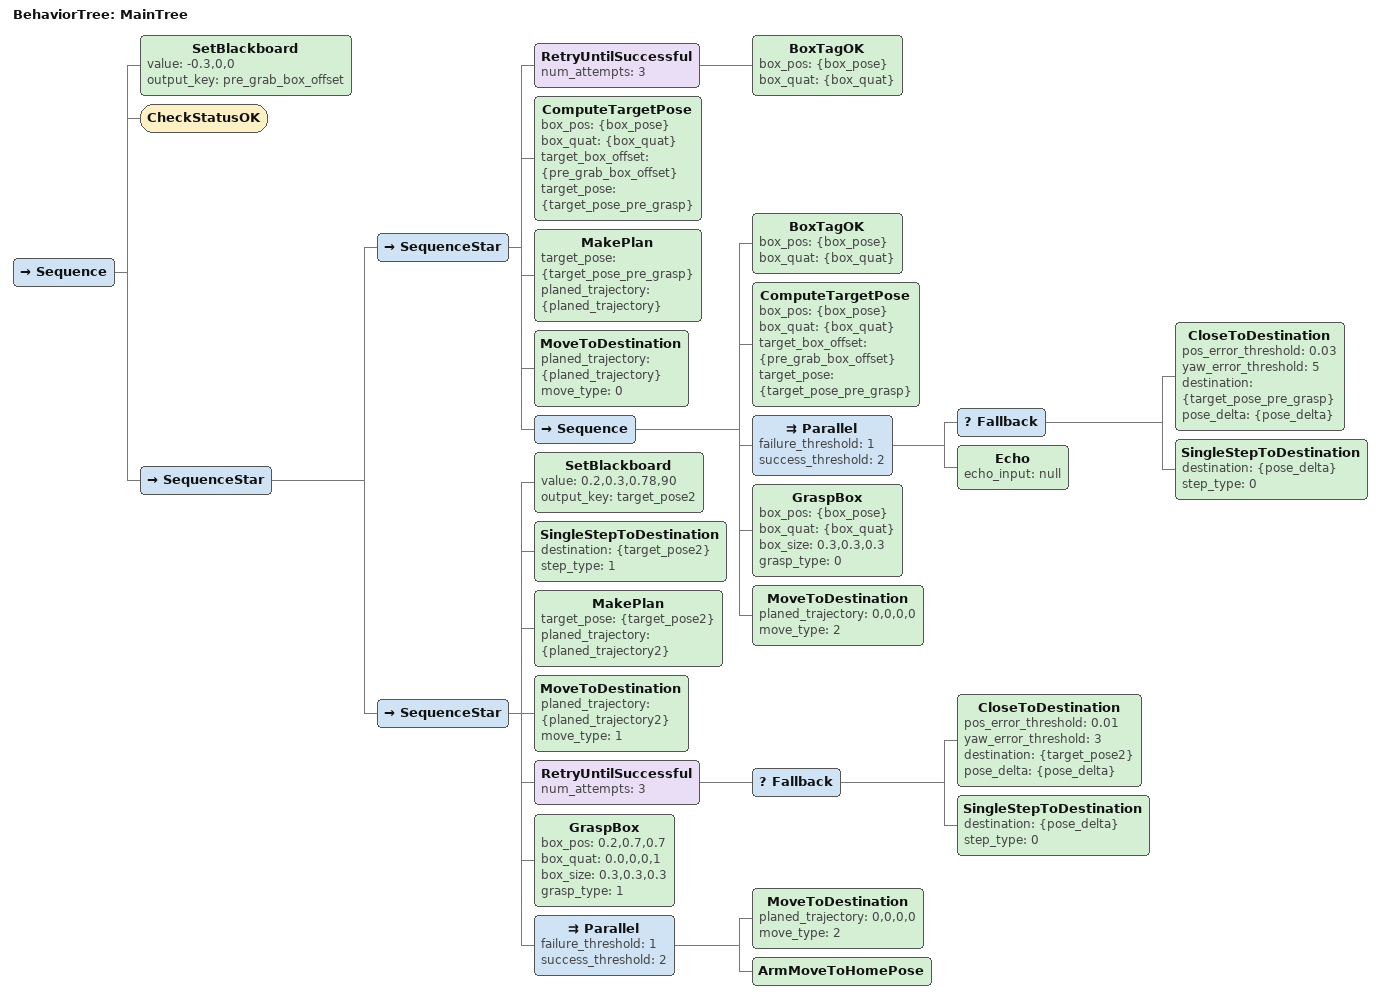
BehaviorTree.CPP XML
<?xml version="1.0" encoding="UTF-8"?>
<root BTCPP_format="3"
      main_tree_to_execute="MainTree">
  <BehaviorTree ID="MainTree">
    <Sequence>
      <SetBlackboard value="-0.3,0,0"
                     output_key="pre_grab_box_offset"/>
      <CheckStatusOK/>
      <SequenceStar>
        <SequenceStar>
          <RetryUntilSuccessful num_attempts="3">
            <BoxTagOK box_pos="{box_pose}"
                      box_quat="{box_quat}"/>
          </RetryUntilSuccessful>
          <ComputeTargetPose box_pos="{box_pose}"
                             box_quat="{box_quat}"
                             target_box_offset="{pre_grab_box_offset}"
                             target_pose="{target_pose_pre_grasp}"/>
          <MakePlan target_pose="{target_pose_pre_grasp}"
                    planed_trajectory="{planed_trajectory}"/>
          <MoveToDestination planed_trajectory="{planed_trajectory}"
                             move_type="0"/>
          <Sequence>
            <BoxTagOK box_pos="{box_pose}"
                      box_quat="{box_quat}"/>
            <ComputeTargetPose box_pos="{box_pose}"
                               box_quat="{box_quat}"
                               target_box_offset="{pre_grab_box_offset}"
                               target_pose="{target_pose_pre_grasp}"/>
            <Parallel failure_threshold="1"
                      success_threshold="2">
              <Fallback>
                <CloseToDestination pos_error_threshold="0.03"
                                    yaw_error_threshold="5"
                                    destination="{target_pose_pre_grasp}"
                                    pose_delta="{pose_delta}"/>
                <SingleStepToDestination destination="{pose_delta}"
                                         step_type="0"/>
              </Fallback>
              <Echo echo_input="null"/>
            </Parallel>
            <GraspBox box_pos="{box_pose}"
                      box_quat="{box_quat}"
                      box_size="0.3,0.3,0.3"
                      grasp_type="0"/>
            <MoveToDestination planed_trajectory="0,0,0,0"
                               move_type="2"/>
          </Sequence>
        </SequenceStar>
        <SequenceStar>
          <SetBlackboard value="0.2,0.3,0.78,90"
                         output_key="target_pose2"/>
          <SingleStepToDestination destination="{target_pose2}"
                                   step_type="1"/>
          <MakePlan target_pose="{target_pose2}"
                    planed_trajectory="{planed_trajectory2}"/>
          <MoveToDestination planed_trajectory="{planed_trajectory2}"
                             move_type="1"/>
          <RetryUntilSuccessful num_attempts="3">
            <Fallback>
              <CloseToDestination pos_error_threshold="0.01"
                                  yaw_error_threshold="3"
                                  destination="{target_pose2}"
                                  pose_delta="{pose_delta}"/>
              <SingleStepToDestination destination="{pose_delta}"
                                       step_type="0"/>
            </Fallback>
          </RetryUntilSuccessful>
          <GraspBox box_pos="0.2,0.7,0.7"
                    box_quat="0.0,0,0,1"
                    box_size="0.3,0.3,0.3"
                    grasp_type="1"/>
          <Parallel failure_threshold="1"
                    success_threshold="2">
            <MoveToDestination planed_trajectory="0,0,0,0"
                               move_type="2"/>
            <ArmMoveToHomePose/>
          </Parallel>
        </SequenceStar>
      </SequenceStar>
    </Sequence>
  </BehaviorTree>

</root>
